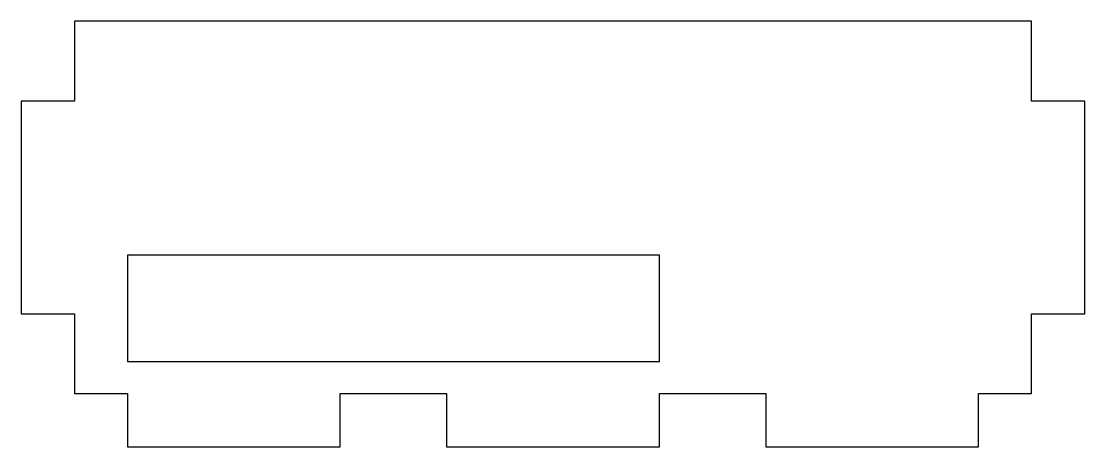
# Model space of a CAD drawing. Header units: millimetres. Extents: x 175 to 275, y 100 to 140.
import ezdxf

# ---------------------------------------------------------------- set-up
doc = ezdxf.new("R2010")
doc.units = ezdxf.units.MM

msp = doc.modelspace()

# ---------------------------------------------------------------- linework, layer by layer
at = {"color": 7, "linetype": 'Continuous', "lineweight": 25}
for p, q in [((180, 140), (180, 132.5)), ((270, 140), (180, 140)), ((270, 132.5), (270, 140)), ((175, 132.5), (175, 112.5)), ((180, 132.5), (175, 132.5)), ((275, 132.5), (270, 132.5)), ((275, 112.5), (275, 132.5)), ((235, 118), (185, 118)), ((185, 118), (185, 108)), ((235, 108), (235, 118)), ((175, 112.5), (180, 112.5)), ((180, 112.5), (180, 105)), ((270, 112.5), (275, 112.5)), ((270, 105), (270, 112.5)), ((185, 108), (235, 108)), ((180, 105), (185, 105)), ((185, 105), (185, 100)), ((205, 105), (215, 105)), ((205, 100), (205, 105)), ((215, 105), (215, 100)), ((235, 105), (245, 105)), ((235, 100), (235, 105)), ((245, 105), (245, 100)), ((265, 105), (270, 105)), ((265, 100), (265, 105)), ((185, 100), (205, 100)), ((215, 100), (235, 100)), ((245, 100), (265, 100))]:
    msp.add_line(p, q, dxfattribs=at)

doc.saveas('drawing.dxf')
